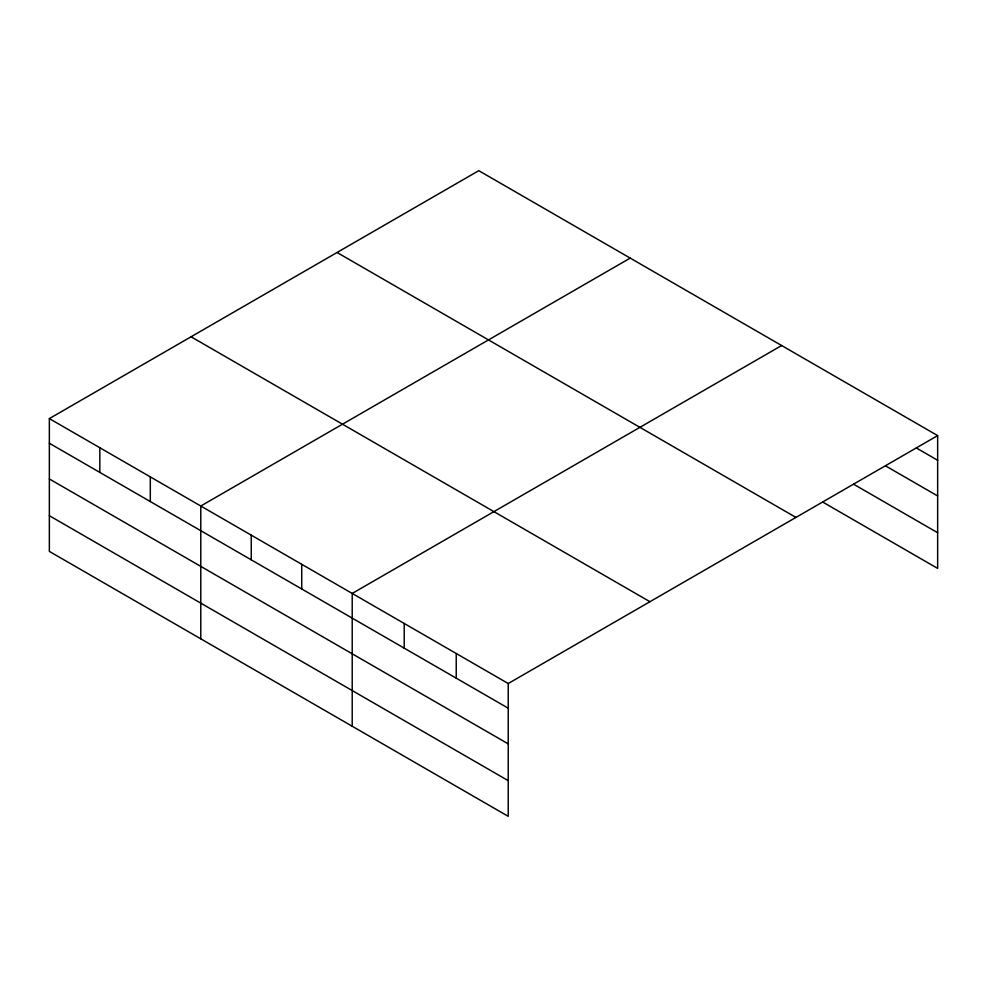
<?xml version="1.0" encoding="UTF-8"?>
<svg xmlns="http://www.w3.org/2000/svg" width="987" height="987" viewBox="0 0 987 987"><rect width="100%" height="100%" fill="white"/><g stroke="black" fill="none" stroke-linecap="round" stroke-linejoin="round"><path stroke-width="1.48" d="M822.973 502.198L937.65 568.401L937.65 435.6L478.769 170.677L49.35 418.599L49.35 551.4L508.231 816.323L508.231 683.522L49.35 418.599M630.199 258.1L200.78 506.023L200.78 638.823M781.63 345.524L352.211 593.446L352.211 726.247M508.231 683.522L937.65 435.6M916.318 447.95L937.65 460.275M885.647 465.926L937.65 495.955M853.644 484.222L937.65 532.721M337.06 252.487L795.941 517.422M191.059 336.777L649.939 601.712M49.35 443.262L508.231 708.197M49.35 478.954L508.231 743.877M49.35 515.707L508.231 780.643M456.228 653.505L456.228 678.168M404.214 623.476L404.214 648.151M301.738 564.305L301.738 588.98M251.253 535.164L251.253 559.839M150.308 476.881L150.308 501.544M99.823 447.74L99.823 472.403"/></g></svg>
